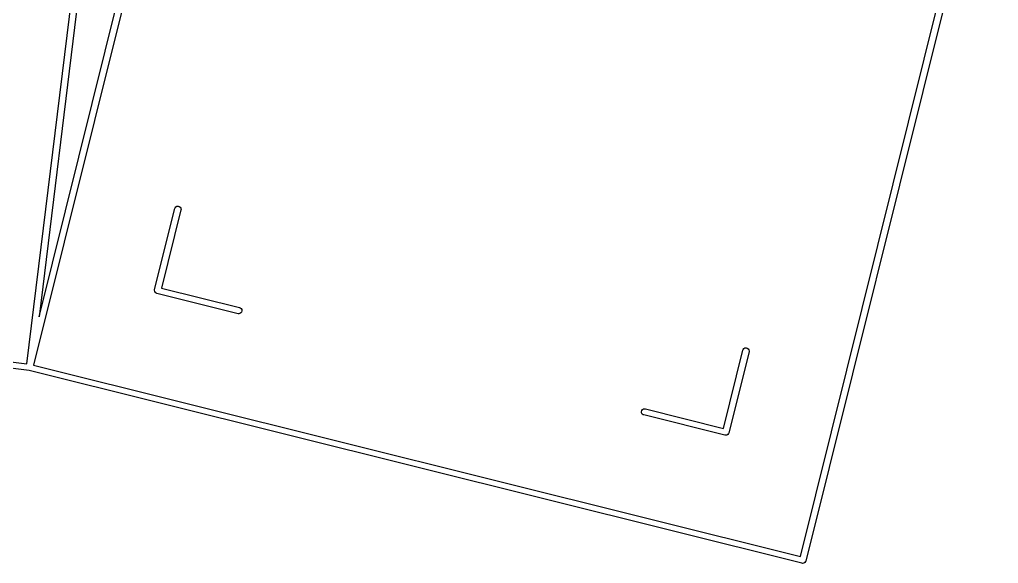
# Model space of a CAD drawing. Extents: x 13 to 301, y -107 to -13.
# Drawn here: x 133.14 to 156.55, y -107.23 to -94.23 of the extents above; entities that cross this region are included whole.
import ezdxf

# ---------------------------------------------------------------- set-up
doc = ezdxf.new("R2010")
doc.units = 0
doc.layers.add('BLACK', color=7, linetype='CONTINUOUS')

msp = doc.modelspace()

# ---------------------------------------------------------------- linework, layer by layer
at = {"layer": 'BLACK', "linetype": 'CONTINUOUS'}
for p, q in [((133.316838, -102.458395), (135.620167, -83.699275)), ((135.77819, -83.643115), (133.606022, -101.334006)), ((138.045377, -84.148759), (133.473053, -102.48735)), ((133.606022, -101.334006), (137.917978, -84.039698)), ((156.547657, -88.6846), (151.939044, -107.168735)), ((151.811644, -107.059674), (156.383968, -88.721083)), ((136.370215, -100.68469), (136.854061, -98.744097)), ((136.854061, -98.744097), (136.858999, -98.730248)), ((136.858999, -98.730248), (136.876406, -98.706724)), ((136.876406, -98.706724), (136.901489, -98.691653)), ((136.901489, -98.691653), (136.930431, -98.687327)), ((136.930431, -98.687327), (136.958826, -98.694407)), ((136.958826, -98.694407), (136.98235, -98.711814)), ((136.98235, -98.711814), (136.997421, -98.736897)), ((136.997421, -98.736897), (137.001747, -98.765839)), ((137.001747, -98.765839), (136.999605, -98.780385)), ((136.999605, -98.780385), (136.533903, -100.648206)), ((114.557718, -100.155066), (133.316838, -102.458395)), ((133.368435, -102.615857), (114.46955, -100.295367)), ((136.533903, -100.648206), (138.401724, -101.113904)), ((136.368073, -100.699236), (136.370215, -100.68469)), ((136.372399, -100.728178), (136.368073, -100.699236)), ((136.38747, -100.753261), (136.372399, -100.728178)), ((136.394349, -100.758351), (136.38747, -100.753261)), ((136.410994, -100.770668), (136.394349, -100.758351)), ((136.424843, -100.775606), (136.410994, -100.770668)), ((138.365436, -101.259448), (136.424843, -100.775606)), ((138.401724, -101.113904), (138.415573, -101.118842)), ((138.379982, -101.26159), (138.365436, -101.259448)), ((138.408924, -101.257264), (138.379982, -101.26159)), ((138.434007, -101.242192), (138.408924, -101.257264)), ((138.415573, -101.118842), (138.439096, -101.136249)), ((138.451414, -101.218669), (138.434007, -101.242192)), ((138.439096, -101.136249), (138.454168, -101.161332)), ((138.458494, -101.190274), (138.451414, -101.218669)), ((138.454168, -101.161332), (138.458494, -101.190274)), ((149.9725, -103.998824), (150.438198, -102.131004)), ((150.583742, -102.167292), (150.0999, -104.107885)), ((150.438198, -102.131004), (150.443136, -102.117155)), ((150.443136, -102.117155), (150.460543, -102.093632)), ((150.460543, -102.093632), (150.485626, -102.07856)), ((150.485626, -102.07856), (150.514568, -102.074234)), ((150.514568, -102.074234), (150.542963, -102.081314)), ((150.542963, -102.081314), (150.566486, -102.098721)), ((150.566486, -102.098721), (150.581558, -102.123804)), ((150.581558, -102.123804), (150.585884, -102.152746)), ((150.585884, -102.152746), (150.583742, -102.167292)), ((133.473053, -102.48735), (151.811644, -107.059674)), ((151.848128, -107.223363), (133.368435, -102.615857)), ((148.011621, -103.602297), (148.018701, -103.573902)), ((148.015947, -103.631239), (148.011621, -103.602297)), ((148.031018, -103.656322), (148.015947, -103.631239)), ((148.018701, -103.573902), (148.036108, -103.550378)), ((148.054542, -103.673729), (148.031018, -103.656322)), ((148.036108, -103.550378), (148.061191, -103.535307)), ((148.068391, -103.678667), (148.054542, -103.673729)), ((148.061191, -103.535307), (148.090133, -103.530981)), ((150.008984, -104.162513), (148.068391, -103.678667)), ((148.090133, -103.530981), (148.104679, -103.533123)), ((148.104679, -103.533123), (149.9725, -103.998824)), ((150.052472, -104.160329), (150.02353, -104.164655)), ((150.077555, -104.145258), (150.052472, -104.160329)), ((150.094962, -104.121734), (150.077555, -104.145258)), ((150.0999, -104.107885), (150.094962, -104.121734)), ((150.02353, -104.164655), (150.008984, -104.162513)), ((151.934107, -107.182584), (151.9167, -107.206108)), ((151.934109, -107.182574), (151.934107, -107.182584)), ((151.939044, -107.168735), (151.934109, -107.182574)), ((151.862674, -107.225505), (151.848128, -107.223363)), ((151.891616, -107.221179), (151.862674, -107.225505)), ((151.8962, -107.218425), (151.891616, -107.221179)), ((151.9167, -107.206108), (151.8962, -107.218425))]:
    msp.add_line(p, q, dxfattribs=at)

doc.saveas('drawing.dxf')
